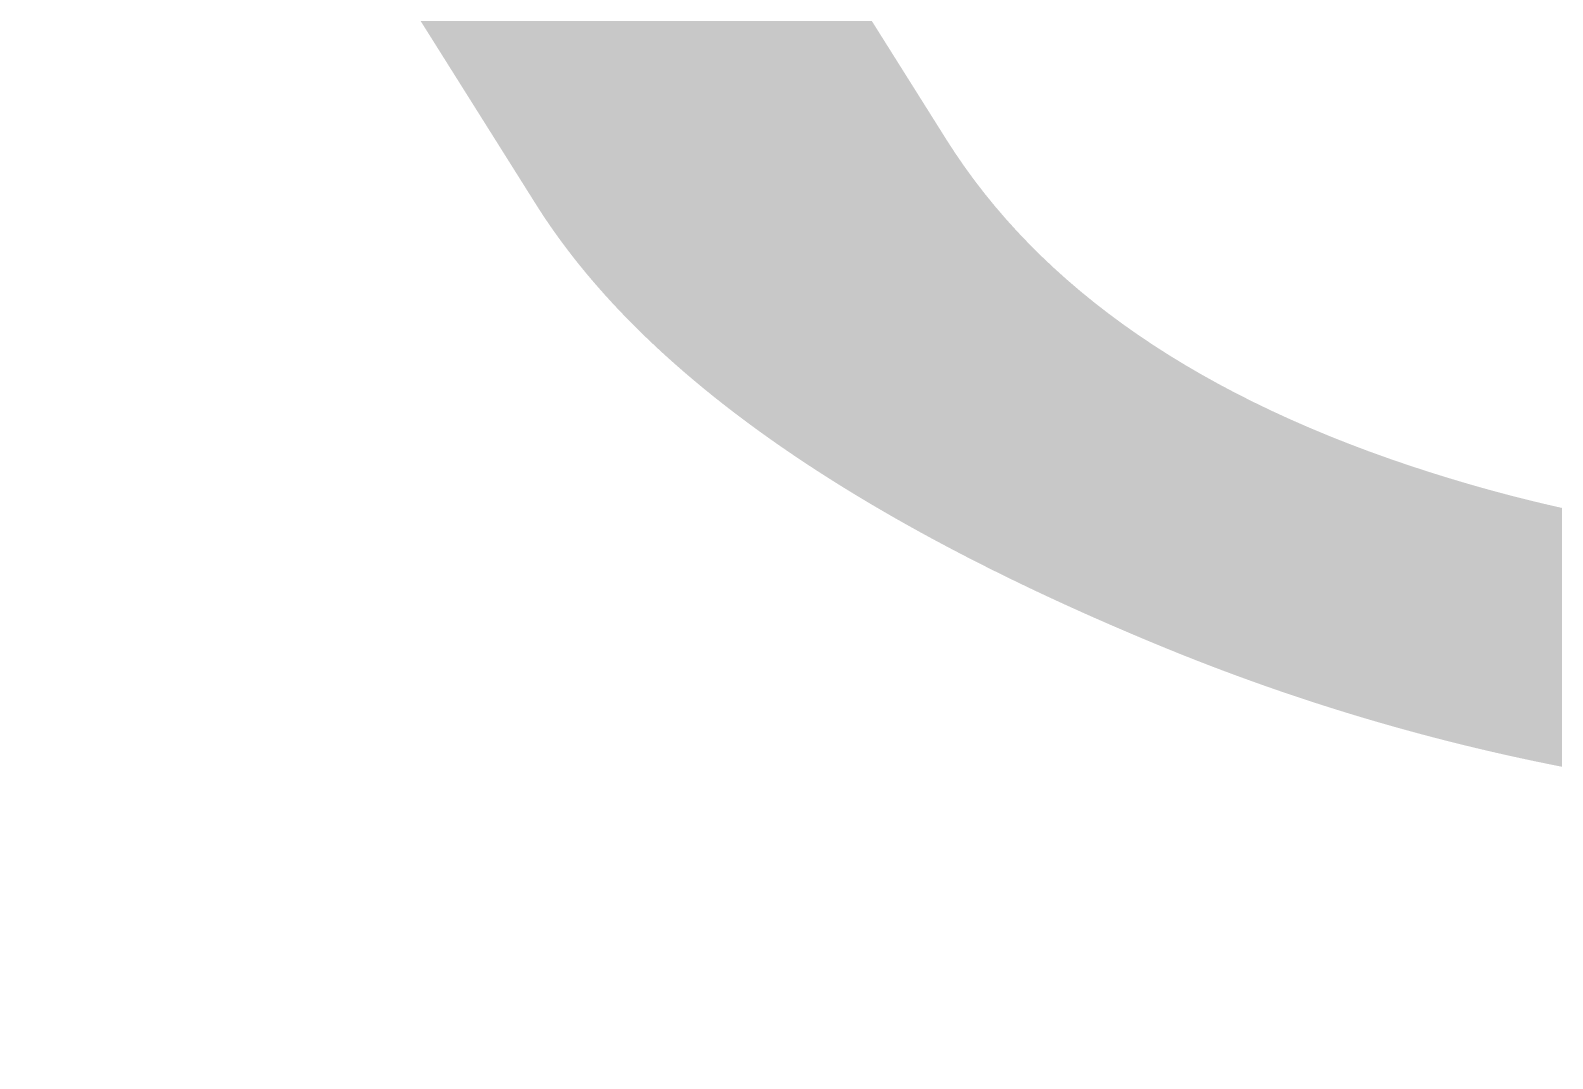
# Model space of a CAD drawing. Header units: metres. Extents: x 507606 to 508087, y 6966978 to 6967359.
# Drawn here: x 507846.439 to 507847.184, y 6967254.869 to 6967255.372 of the extents above; entities that cross this region are included whole.
import ezdxf

# ---------------------------------------------------------------- set-up
doc = ezdxf.new("R2010")
doc.units = ezdxf.units.M
for name, color, linetype in [('C_TEXT_3.5', 3, 'Continuous'), ('mga2020DR_UNLINED', 252, 'Continuous'), ('mga2020VEG_TREE', 252, 'Continuous')]:
    doc.layers.add(name, color=color, linetype=linetype)
doc.styles.add('ISOITALIC', font='ISOCP.shx', dxfattribs={"width": 0.8, "oblique": 30})

# ---------------------------------------------------------------- blocks, each defined once
blk = doc.blocks.new('BAC V TREE')
for p, q in [((-8.3111, 14.0293), (-8.2922, 14.0336)), ((-8.2922, 14.0336), (-8.2725, 14.0372)), ((-8.2725, 14.0372), (-8.2522, 14.04)), ((-8.2522, 14.04), (-8.231, 14.042)), ((-8.231, 14.042), (-8.2091, 14.0432)), ((-8.2091, 14.0432), (-8.1867, 14.0395)), ((-8.1867, 14.0395), (-8.1634, 14.0351)), ((-8.1634, 14.0351), (-8.1393, 14.0299)), ((-8.425, 13.9797), (-8.4105, 13.9888)), ((-8.4105, 13.9888), (-8.3955, 13.9972)), ((-8.3955, 13.9972), (-8.3799, 14.005)), ((-8.3799, 14.005), (-8.3637, 14.0121)), ((-8.3637, 14.0121), (-8.3468, 14.0186)), ((-8.3468, 14.0186), (-8.3293, 14.0243)), ((-8.3293, 14.0243), (-8.3111, 14.0293)), ((-8.1393, 14.0299), (-8.1144, 14.024)), ((-8.1144, 14.024), (-8.0888, 14.0174)), ((-8.0888, 14.0174), (-8.0625, 14.0103)), ((-8.0625, 14.0103), (-8.0355, 14.0026)), ((-8.0355, 14.0026), (-8.008, 13.9944)), ((-8.008, 13.9944), (-7.9798, 13.9857)), ((-7.9798, 13.9857), (-7.9511, 13.9766)), ((-8.4891, 13.9255), (-8.4773, 13.9375)), ((-8.4773, 13.9375), (-8.465, 13.9489)), ((-8.465, 13.9489), (-8.4522, 13.9598)), ((-8.4522, 13.9598), (-8.4388, 13.9701)), ((-8.4388, 13.9701), (-8.425, 13.9797)), ((-7.9511, 13.9766), (-7.922, 13.9671)), ((-7.922, 13.9671), (-7.8924, 13.9573)), ((-7.8924, 13.9573), (-7.8623, 13.9472)), ((-7.8623, 13.9472), (-7.832, 13.9369)), ((-7.832, 13.9369), (-7.8012, 13.9264)), ((-8.5219, 13.8865), (-8.5114, 13.9)), ((-8.5114, 13.9), (-8.5005, 13.913)), ((-8.5005, 13.913), (-8.4891, 13.9255)), ((-7.8012, 13.9264), (-7.7703, 13.9157)), ((-7.7703, 13.9157), (-7.739, 13.9049)), ((-7.739, 13.9049), (-7.7076, 13.8941)), ((-7.7076, 13.8941), (-7.676, 13.8832)), ((-8.5603, 13.8278), (-8.5512, 13.8431)), ((-8.5512, 13.8431), (-8.5418, 13.858)), ((-8.5418, 13.858), (-8.5321, 13.8725)), ((-8.5321, 13.8725), (-8.5219, 13.8865)), ((-7.676, 13.8832), (-7.6442, 13.8724)), ((-7.6442, 13.8724), (-7.6124, 13.8616)), ((-7.6124, 13.8616), (-7.5806, 13.851)), ((-7.5806, 13.851), (-7.5488, 13.8405)), ((-8.5857, 13.7793), (-8.5775, 13.7958)), ((-8.5775, 13.7958), (-8.5691, 13.812)), ((-8.5691, 13.812), (-8.5603, 13.8278)), ((-7.5488, 13.8405), (-7.517, 13.8303)), ((-7.517, 13.8303), (-7.4853, 13.8203)), ((-7.4853, 13.8203), (-7.4537, 13.8106)), ((-7.4537, 13.8106), (-7.4223, 13.8013)), ((-7.4223, 13.8013), (-7.391, 13.7923)), ((-8.6089, 13.7274), (-8.6014, 13.745)), ((-8.6014, 13.745), (-8.5937, 13.7623)), ((-8.5937, 13.7623), (-8.5857, 13.7793)), ((-7.391, 13.7923), (-7.3601, 13.7838)), ((-7.3601, 13.7838), (-7.3294, 13.7758)), ((-7.3294, 13.7758), (-7.2991, 13.7683)), ((-7.2991, 13.7683), (-7.2634, 13.7582)), ((-7.2634, 13.7582), (-7.2281, 13.7488)), ((-7.2281, 13.7488), (-7.1931, 13.7401)), ((-8.6225, 13.6926), (-8.6162, 13.7095)), ((-8.6162, 13.7095), (-8.6089, 13.7274)), ((-7.1931, 13.7401), (-7.1585, 13.7321)), ((-7.1585, 13.7321), (-7.1243, 13.7245)), ((-7.1243, 13.7245), (-7.0905, 13.7174)), ((-7.0905, 13.7174), (-7.057, 13.7107)), ((-7.057, 13.7107), (-7.0238, 13.7042)), ((-7.0238, 13.7042), (-6.991, 13.698)), ((-6.991, 13.698), (-6.9585, 13.6918)), ((-8.6403, 13.6402), (-8.6345, 13.658)), ((-8.6345, 13.658), (-8.6286, 13.6754)), ((-8.6286, 13.6754), (-8.6225, 13.6926)), ((-6.9585, 13.6918), (-6.9263, 13.6856)), ((-6.9263, 13.6856), (-6.8944, 13.6794)), ((-6.8944, 13.6794), (-6.8629, 13.673)), ((-6.8629, 13.673), (-6.8317, 13.6663)), ((-6.8317, 13.6663), (-6.8008, 13.6594)), ((-6.8008, 13.6594), (-6.7701, 13.652)), ((-6.7701, 13.652), (-6.7398, 13.6442)), ((-8.6566, 13.5844), (-8.6513, 13.6034)), ((-8.6513, 13.6034), (-8.6459, 13.622)), ((-8.6459, 13.622), (-8.6403, 13.6402)), ((-6.7398, 13.6442), (-6.7098, 13.6357)), ((-6.7098, 13.6357), (-6.68, 13.6266)), ((-6.68, 13.6266), (-6.6506, 13.6167)), ((-6.6506, 13.6167), (-6.6214, 13.606)), ((-6.6214, 13.606), (-6.5924, 13.5944)), ((-8.6667, 13.545), (-8.6617, 13.565)), ((-8.6617, 13.565), (-8.6566, 13.5844)), ((-6.5924, 13.5944), (-6.5638, 13.5818)), ((-6.5638, 13.5818), (-6.5354, 13.568)), ((-6.5354, 13.568), (-6.5072, 13.5531)), ((-8.6762, 13.5034), (-8.6715, 13.5245)), ((-8.6715, 13.5245), (-8.6667, 13.545)), ((-6.5072, 13.5531), (-6.4793, 13.537)), ((-6.4793, 13.537), (-6.4516, 13.5194)), ((-6.4516, 13.5194), (-6.4242, 13.5005)), ((-8.6896, 13.4365), (-8.6852, 13.4595)), ((-8.6852, 13.4595), (-8.6808, 13.4818)), ((-8.6808, 13.4818), (-8.6762, 13.5034)), ((-6.4242, 13.5005), (-6.3969, 13.48)), ((-6.3969, 13.48), (-6.3699, 13.4579)), ((-6.3699, 13.4579), (-6.3432, 13.4342)), ((-8.698, 13.3885), (-8.6939, 13.4128)), ((-8.6939, 13.4128), (-8.6896, 13.4365)), ((-6.3432, 13.4342), (-6.3112, 13.4046)), ((-8.7061, 13.3374), (-8.7021, 13.3633)), ((-8.7021, 13.3633), (-8.698, 13.3885)), ((-6.3112, 13.4046), (-6.2798, 13.3736)), ((-6.2798, 13.3736), (-6.2489, 13.3414)), ((-8.71, 13.3106), (-8.7061, 13.3374)), ((-6.2489, 13.3414), (-6.2185, 13.3081)), ((-8.7177, 13.2545), (-8.7139, 13.283)), ((-8.7139, 13.283), (-8.71, 13.3106)), ((-6.2185, 13.3081), (-6.1886, 13.2738)), ((-6.1886, 13.2738), (-6.1592, 13.2387)), ((-8.7252, 13.1947), (-8.7215, 13.2251)), ((-8.7215, 13.2251), (-8.7177, 13.2545)), ((-6.1592, 13.2387), (-6.1303, 13.2028)), ((-8.7288, 13.1633), (-8.7252, 13.1947)), ((-6.1303, 13.2028), (-6.1018, 13.1664)), ((-8.7361, 13.0974), (-8.7325, 13.1309)), ((-8.7325, 13.1309), (-8.7288, 13.1633)), ((-6.1018, 13.1664), (-6.0738, 13.1295)), ((-6.0738, 13.1295), (-6.0461, 13.0923)), ((-8.7397, 13.0629), (-8.7361, 13.0974)), ((-6.0461, 13.0923), (-6.0188, 13.0548)), ((-8.7469, 12.9904), (-8.7433, 13.0272)), ((-8.7433, 13.0272), (-8.7397, 13.0629)), ((-6.0188, 13.0548), (-5.992, 13.0174)), ((-8.7505, 12.9524), (-8.7469, 12.9904)), ((-5.992, 13.0174), (-5.9654, 12.9799)), ((-8.7541, 12.9132), (-8.7505, 12.9524)), ((-8.7575, 12.8757), (-8.7541, 12.9132)), ((-8.7647, 12.7988), (-8.761, 12.8375)), ((-8.761, 12.8375), (-8.7575, 12.8757)), ((-8.7687, 12.7596), (-8.7647, 12.7988)), ((-8.7729, 12.72), (-8.7687, 12.7596)), ((-8.7776, 12.6801), (-8.7729, 12.72)), ((-8.7827, 12.64), (-8.7776, 12.6801)), ((-8.7946, 12.5596), (-8.7884, 12.5998)), ((-8.7884, 12.5998), (-8.7827, 12.64)), ((-8.8014, 12.5194), (-8.7946, 12.5596)), ((-8.809, 12.4793), (-8.8014, 12.5194)), ((-8.8173, 12.4395), (-8.809, 12.4793)), ((-8.8265, 12.4), (-8.8173, 12.4395)), ((-8.8476, 12.3223), (-8.8366, 12.3609)), ((-8.8366, 12.3609), (-8.8265, 12.4)), ((-8.8597, 12.2843), (-8.8476, 12.3223)), ((-8.8729, 12.2469), (-8.8597, 12.2843)), ((-8.8872, 12.2104), (-8.8729, 12.2469)), ((-8.9196, 12.1398), (-8.9027, 12.1746)), ((-8.9027, 12.1746), (-8.8872, 12.2104)), ((-8.9378, 12.1061), (-8.9196, 12.1398)), ((-8.9784, 12.042), (-8.9574, 12.0734)), ((-8.9574, 12.0734), (-8.9378, 12.1061)), ((-9.0011, 12.0118), (-8.9784, 12.042)), ((-9.0512, 11.9557), (-9.0253, 11.983)), ((-9.0253, 11.983), (-9.0011, 12.0118)), ((-9.1083, 11.9058), (-9.0788, 11.9299)), ((-9.0788, 11.9299), (-9.0512, 11.9557)), ((-9.1729, 11.8628), (-9.1396, 11.8834)), ((-9.1396, 11.8834), (-9.1083, 11.9058)), ((-10.2594, 11.8268), (-10.218, 11.8291)), ((-10.218, 11.8291), (-10.1754, 11.8304)), ((-10.1754, 11.8304), (-10.1319, 11.8306)), ((-10.1319, 11.8306), (-10.0875, 11.83)), ((-10.0875, 11.83), (-10.0423, 11.8287)), ((-9.2811, 11.8254), (-9.2438, 11.8339)), ((-9.2438, 11.8339), (-9.2081, 11.8442)), ((-9.2081, 11.8442), (-9.1729, 11.8628)), ((-10.5078, 11.7683), (-10.4777, 11.7821)), ((-10.4777, 11.7821), (-10.4455, 11.7939)), ((-10.4455, 11.7939), (-10.4115, 11.8037)), ((-10.4115, 11.8037), (-10.3758, 11.8118)), ((-10.3758, 11.8118), (-10.3385, 11.8183)), ((-10.3385, 11.8183), (-10.2996, 11.8232)), ((-10.2996, 11.8232), (-10.2594, 11.8268)), ((-10.0423, 11.8287), (-9.9966, 11.8268)), ((-9.9966, 11.8268), (-9.9503, 11.8244)), ((-9.9503, 11.8244), (-9.9037, 11.8218)), ((-9.9037, 11.8218), (-9.8568, 11.8189)), ((-9.8568, 11.8189), (-9.8098, 11.816)), ((-9.8098, 11.816), (-9.7627, 11.8132)), ((-9.7627, 11.8132), (-9.7159, 11.8106)), ((-9.7159, 11.8106), (-9.6692, 11.8083)), ((-9.6692, 11.8083), (-9.623, 11.8066)), ((-9.623, 11.8066), (-9.5772, 11.8054)), ((-9.5772, 11.8054), (-9.532, 11.805)), ((-9.532, 11.805), (-9.4876, 11.8054)), ((-9.4876, 11.8054), (-9.4441, 11.8069)), ((-9.4441, 11.8069), (-9.4016, 11.8095)), ((-9.4016, 11.8095), (-9.3601, 11.8133)), ((-9.3601, 11.8133), (-9.32, 11.8186)), ((-9.32, 11.8186), (-9.2811, 11.8254)), ((-10.5571, 11.7273), (-10.5337, 11.7487)), ((-10.5337, 11.7487), (-10.5078, 11.7683)), ((-10.5969, 11.6789), (-10.5781, 11.704)), ((-10.5781, 11.704), (-10.5571, 11.7273)), ((-10.6282, 11.6238), (-10.6135, 11.6522)), ((-10.6135, 11.6522), (-10.5969, 11.6789)), ((-10.6517, 11.5626), (-10.6409, 11.594)), ((-10.6409, 11.594), (-10.6282, 11.6238)), ((-10.6609, 11.5299), (-10.6517, 11.5626)), ((-10.6746, 11.4607), (-10.6685, 11.4959)), ((-10.6685, 11.4959), (-10.6609, 11.5299)), ((-10.6793, 11.4243), (-10.6746, 11.4607)), ((-10.6827, 11.3869), (-10.6793, 11.4243)), ((-0.2258, 0.7783), (-0.2662, 0.7659)), ((-0.1844, 0.7889), (-0.2258, 0.7783)), ((-0.1419, 0.7977), (-0.1844, 0.7889)), ((-0.0984, 0.8046), (-0.1419, 0.7977)), ((-0.054, 0.8095), (-0.0984, 0.8046)), ((-0.0086, 0.8125), (-0.054, 0.8095)), ((0.0377, 0.8134), (-0.0086, 0.8125)), ((0.077, 0.8104), (0.0377, 0.8134)), ((0.116, 0.8054), (0.077, 0.8104)), ((0.1545, 0.7984), (0.116, 0.8054)), ((0.1926, 0.7896), (0.1545, 0.7984)), ((0.2302, 0.7789), (0.1926, 0.7896)), ((0.2672, 0.7664), (0.2302, 0.7789)), ((0.3035, 0.7522), (0.2672, 0.7664)), ((-0.3435, 0.7359), (-0.3804, 0.7183)), ((-0.3055, 0.7517), (-0.3435, 0.7359)), ((-0.2662, 0.7659), (-0.3055, 0.7517)), ((0.3391, 0.7362), (0.3035, 0.7522)), ((0.3739, 0.7186), (0.3391, 0.7362)), ((0.4078, 0.6994), (0.3739, 0.7186)), ((-0.4505, 0.6784), (-0.4836, 0.6561)), ((-0.4161, 0.6991), (-0.4505, 0.6784)), ((-0.3804, 0.7183), (-0.4161, 0.6991)), ((0.4409, 0.6786), (0.4078, 0.6994)), ((0.4729, 0.6563), (0.4409, 0.6786)), ((-0.5153, 0.6324), (-0.5457, 0.6072)), ((-0.4836, 0.6561), (-0.5153, 0.6324)), ((0.5039, 0.6326), (0.4729, 0.6563)), ((0.5338, 0.6073), (0.5039, 0.6326)), ((-0.5746, 0.5806), (-0.6021, 0.5527)), ((-0.5457, 0.6072), (-0.5746, 0.5806)), ((0.5626, 0.5807), (0.5338, 0.6073)), ((0.59, 0.5528), (0.5626, 0.5807)), ((-0.6021, 0.5527), (-0.6281, 0.5235)), ((0.6162, 0.5235), (0.59, 0.5528)), ((-0.6525, 0.493), (-0.6754, 0.4613)), ((-0.6281, 0.5235), (-0.6525, 0.493)), ((0.641, 0.493), (0.6162, 0.5235)), ((0.6644, 0.4613), (0.641, 0.493)), ((-0.6754, 0.4613), (-0.6966, 0.4284)), ((0.6863, 0.4285), (0.6644, 0.4613)), ((-0.7163, 0.3944), (-0.7342, 0.3594)), ((-0.6966, 0.4284), (-0.7163, 0.3944)), ((0.7066, 0.3945), (0.6863, 0.4285)), ((0.7253, 0.3594), (0.7066, 0.3945)), ((-0.7342, 0.3594), (-0.7504, 0.3233)), ((0.7423, 0.3233), (0.7253, 0.3594)), ((-0.7504, 0.3233), (-0.7648, 0.2862)), ((0.7575, 0.2863), (0.7423, 0.3233)), ((-0.7774, 0.2482), (-0.7882, 0.2093)), ((-0.7648, 0.2862), (-0.7774, 0.2482)), ((0.7709, 0.2482), (0.7575, 0.2863)), ((0.7824, 0.2093), (0.7709, 0.2482)), ((-0.7882, 0.2093), (-0.7971, 0.1696)), ((0.792, 0.1696), (0.7824, 0.2093)), ((-0.7971, 0.1696), (-0.8041, 0.1291)), ((0.7996, 0.1291), (0.792, 0.1696)), ((-0.8041, 0.1291), (-0.8092, 0.0878)), ((0.805, 0.0878), (0.7996, 0.1291)), ((-0.8092, 0.0878), (-0.8123, 0.0457)), ((0.8084, 0.0457), (0.805, 0.0878)), ((-0.8123, 0.0457), (-0.8113, -0.0008)), ((0.8095, 0.0031), (0.8084, 0.0457)), ((-0.8113, -0.0008), (-0.8084, -0.0465)), ((-0.8084, -0.0465), (-0.8034, -0.0912)), ((0.805, -0.0816), (0.8084, -0.0396)), ((-0.8034, -0.0912), (-0.7965, -0.1349)), ((0.7995, -0.1229), (0.805, -0.0816)), ((-0.7965, -0.1349), (-0.7878, -0.1776)), ((0.7919, -0.1635), (0.7995, -0.1229)), ((-0.7878, -0.1776), (-0.7771, -0.2192)), ((0.7823, -0.2032), (0.7919, -0.1635)), ((-0.7771, -0.2192), (-0.7647, -0.2598)), ((0.7706, -0.2421), (0.7823, -0.2032)), ((-0.7647, -0.2598), (-0.7506, -0.2992)), ((0.7416, -0.3172), (0.757, -0.2801)), ((0.757, -0.2801), (0.7706, -0.2421)), ((-0.7506, -0.2992), (-0.7347, -0.3374)), ((0.7243, -0.3533), (0.7416, -0.3172)), ((-0.7347, -0.3374), (-0.7171, -0.3745)), ((-0.7171, -0.3745), (-0.698, -0.4103)), ((0.7053, -0.3883), (0.7243, -0.3533)), ((-0.698, -0.4103), (-0.6772, -0.4448)), ((0.6621, -0.4551), (0.6845, -0.4223)), ((0.6845, -0.4223), (0.7053, -0.3883)), ((-0.6772, -0.4448), (-0.655, -0.478)), ((-0.655, -0.478), (-0.6312, -0.5098)), ((0.6382, -0.4868), (0.6621, -0.4551)), ((-0.6312, -0.5098), (-0.606, -0.5403)), ((0.5856, -0.5466), (0.6126, -0.5173)), ((0.6126, -0.5173), (0.6382, -0.4868)), ((-0.606, -0.5403), (-0.5794, -0.5693)), ((-0.5794, -0.5693), (-0.5515, -0.5968)), ((0.5274, -0.6011), (0.5572, -0.5745)), ((0.5572, -0.5745), (0.5856, -0.5466)), ((-0.5515, -0.5968), (-0.5223, -0.6229)), ((0.4963, -0.6262), (0.5274, -0.6011)), ((-0.5223, -0.6229), (-0.4918, -0.6474)), ((-0.4918, -0.6474), (-0.4601, -0.6703)), ((-0.4601, -0.6703), (-0.4272, -0.6916)), ((0.4305, -0.6723), (0.464, -0.65)), ((0.464, -0.65), (0.4963, -0.6262)), ((-0.4272, -0.6916), (-0.3933, -0.7112)), ((-0.3933, -0.7112), (-0.3582, -0.7292)), ((0.3232, -0.7297), (0.36, -0.7122)), ((0.36, -0.7122), (0.3958, -0.693)), ((0.3958, -0.693), (0.4305, -0.6723)), ((-0.3582, -0.7292), (-0.3221, -0.7454)), ((-0.3221, -0.7454), (-0.2851, -0.7598)), ((-0.2851, -0.7598), (-0.2471, -0.7725)), ((0.2073, -0.7722), (0.2468, -0.7598)), ((0.2468, -0.7598), (0.2855, -0.7456)), ((0.2855, -0.7456), (0.3232, -0.7297)), ((-0.2471, -0.7725), (-0.2082, -0.7833)), ((-0.2082, -0.7833), (-0.1684, -0.7922)), ((-0.1684, -0.7922), (-0.1279, -0.7992)), ((-0.1279, -0.7992), (-0.0866, -0.8042)), ((-0.0866, -0.8042), (-0.0446, -0.8073)), ((-0.0446, -0.8073), (-0.0011, -0.8064)), ((-0.0011, -0.8064), (0.0418, -0.8034)), ((0.0418, -0.8034), (0.0842, -0.7985)), ((0.0842, -0.7985), (0.1259, -0.7916)), ((0.1259, -0.7916), (0.167, -0.7828)), ((0.167, -0.7828), (0.2073, -0.7722)), ((7.3129, -11.8477), (7.3135, -11.8729)), ((7.3135, -11.8729), (7.3145, -11.897)), ((9.062, -11.8787), (9.0442, -11.8481)), ((10.1902, -11.8598), (10.1772, -11.8892)), ((7.3145, -11.897), (7.3161, -11.9201)), ((7.3161, -11.9201), (7.3182, -11.9421)), ((9.0798, -11.9096), (9.062, -11.8787)), ((9.0975, -11.9406), (9.0798, -11.9096)), ((10.1639, -11.9179), (10.1505, -11.9461)), ((10.1772, -11.8892), (10.1639, -11.9179)), ((7.3182, -11.9421), (7.321, -11.9631)), ((7.321, -11.9631), (7.3244, -11.9832)), ((9.1152, -11.9717), (9.0975, -11.9406)), ((9.1328, -12.0028), (9.1152, -11.9717)), ((10.1505, -11.9461), (10.1369, -11.9737)), ((7.3244, -11.9832), (7.3286, -12.0022)), ((7.3286, -12.0022), (7.3335, -12.0203)), ((7.3335, -12.0203), (7.3393, -12.0375)), ((9.1505, -12.0337), (9.1328, -12.0028)), ((10.1231, -12.0006), (10.1092, -12.0269)), ((10.1369, -11.9737), (10.1231, -12.0006)), ((7.3393, -12.0375), (7.3458, -12.0537)), ((7.3458, -12.0537), (7.3533, -12.0691)), ((9.1681, -12.0644), (9.1505, -12.0337)), ((9.1857, -12.0947), (9.1681, -12.0644)), ((10.0952, -12.0526), (10.081, -12.0776)), ((10.1092, -12.0269), (10.0952, -12.0526)), ((7.3533, -12.0691), (7.3618, -12.0836)), ((7.3618, -12.0836), (7.3731, -12.1009)), ((7.3731, -12.1009), (7.3856, -12.1174)), ((9.2032, -12.1247), (9.1857, -12.0947)), ((10.0667, -12.1019), (10.0524, -12.1254)), ((10.081, -12.0776), (10.0667, -12.1019)), ((7.3856, -12.1174), (7.3992, -12.1331)), ((7.3992, -12.1331), (7.4138, -12.1481)), ((7.4138, -12.1481), (7.4293, -12.1623)), ((7.4293, -12.1623), (7.4456, -12.1759)), ((9.2209, -12.1541), (9.2032, -12.1247)), ((9.2385, -12.183), (9.2209, -12.1541)), ((10.038, -12.1483), (10.0236, -12.1703)), ((10.0524, -12.1254), (10.038, -12.1483)), ((7.4456, -12.1759), (7.4628, -12.1888)), ((7.4628, -12.1888), (7.4807, -12.2011)), ((7.4807, -12.2011), (7.4993, -12.213)), ((9.2561, -12.2111), (9.2385, -12.183)), ((9.2738, -12.2385), (9.2561, -12.2111)), ((9.9947, -12.2121), (9.9803, -12.2318)), ((10.0092, -12.1916), (9.9947, -12.2121)), ((10.0236, -12.1703), (10.0092, -12.1916)), ((7.4993, -12.213), (7.5186, -12.2243)), ((7.5186, -12.2243), (7.5384, -12.2353)), ((7.5384, -12.2353), (7.5586, -12.2458)), ((7.5586, -12.2458), (7.5793, -12.256)), ((7.5793, -12.256), (7.6004, -12.2659)), ((9.2916, -12.265), (9.2738, -12.2385)), ((9.9659, -12.2507), (9.9516, -12.2687)), ((9.9803, -12.2318), (9.9659, -12.2507)), ((7.6004, -12.2659), (7.6218, -12.2756)), ((7.6218, -12.2756), (7.6434, -12.2851)), ((7.6434, -12.2851), (7.6652, -12.2945)), ((7.6652, -12.2945), (7.6871, -12.3037)), ((7.6871, -12.3037), (7.7091, -12.3129)), ((9.3094, -12.2905), (9.2916, -12.265)), ((9.3273, -12.3149), (9.3094, -12.2905)), ((9.9231, -12.302), (9.909, -12.3173)), ((9.9373, -12.2858), (9.9231, -12.302)), ((9.9516, -12.2687), (9.9373, -12.2858)), ((5.954, -12.3522), (5.9198, -12.335)), ((5.9883, -12.3677), (5.954, -12.3522)), ((7.7091, -12.3129), (7.731, -12.3221)), ((7.731, -12.3221), (7.7529, -12.3314)), ((7.7529, -12.3314), (7.7747, -12.3408)), ((7.7747, -12.3408), (7.7962, -12.3502)), ((7.7962, -12.3502), (7.8175, -12.3599)), ((9.3452, -12.3382), (9.3273, -12.3149)), ((9.3633, -12.3602), (9.3452, -12.3382)), ((9.8811, -12.3451), (9.8675, -12.3576)), ((9.895, -12.3317), (9.8811, -12.3451)), ((9.909, -12.3173), (9.895, -12.3317)), ((6.0229, -12.3818), (5.9883, -12.3677)), ((6.0575, -12.3946), (6.0229, -12.3818)), ((6.0921, -12.406), (6.0575, -12.3946)), ((7.8175, -12.3599), (7.8385, -12.3699)), ((7.8385, -12.3699), (7.8591, -12.3801)), ((7.8591, -12.3801), (7.8792, -12.3906)), ((7.8792, -12.3906), (7.8988, -12.4015)), ((7.8988, -12.4015), (7.9178, -12.4129)), ((9.3798, -12.3752), (9.3633, -12.3602)), ((9.3963, -12.3891), (9.3798, -12.3752)), ((9.4128, -12.4021), (9.3963, -12.3891)), ((9.4293, -12.414), (9.4128, -12.4021)), ((9.8247, -12.3956), (9.8099, -12.4076)), ((9.8394, -12.3828), (9.8247, -12.3956)), ((9.8539, -12.369), (9.8394, -12.3828)), ((9.8675, -12.3576), (9.8539, -12.369)), ((6.1267, -12.4161), (6.0921, -12.406)), ((6.1612, -12.4251), (6.1267, -12.4161)), ((6.1956, -12.4331), (6.1612, -12.4251)), ((6.2298, -12.44), (6.1956, -12.4331)), ((6.2638, -12.446), (6.2298, -12.44)), ((6.2975, -12.4512), (6.2638, -12.446)), ((6.3308, -12.4556), (6.2975, -12.4512)), ((7.9178, -12.4129), (7.9362, -12.4247)), ((7.9362, -12.4247), (7.9539, -12.4371)), ((7.9539, -12.4371), (7.9751, -12.4551)), ((9.4458, -12.4249), (9.4293, -12.414)), ((9.4622, -12.4349), (9.4458, -12.4249)), ((9.4787, -12.4438), (9.4622, -12.4349)), ((9.4951, -12.4517), (9.4787, -12.4438)), ((9.7497, -12.4464), (9.7343, -12.4539)), ((9.7649, -12.4381), (9.7497, -12.4464)), ((9.78, -12.4288), (9.7649, -12.4381)), ((9.795, -12.4187), (9.78, -12.4288)), ((9.8099, -12.4076), (9.795, -12.4187)), ((6.3637, -12.4593), (6.3308, -12.4556)), ((6.3962, -12.4624), (6.3637, -12.4593)), ((6.4281, -12.4649), (6.3962, -12.4624)), ((6.4595, -12.4671), (6.4281, -12.4649)), ((6.4902, -12.4688), (6.4595, -12.4671)), ((6.5203, -12.4703), (6.4902, -12.4688)), ((6.5496, -12.4715), (6.5203, -12.4703)), ((6.5782, -12.4726), (6.5496, -12.4715)), ((6.6059, -12.4736), (6.5782, -12.4726)), ((6.6327, -12.4746), (6.6059, -12.4736)), ((6.6585, -12.4758), (6.6327, -12.4746)), ((6.6834, -12.4771), (6.6585, -12.4758)), ((6.7072, -12.4787), (6.6834, -12.4771)), ((6.7298, -12.4806), (6.7072, -12.4787)), ((6.7513, -12.4829), (6.7298, -12.4806)), ((6.7716, -12.4856), (6.7513, -12.4829)), ((6.7906, -12.489), (6.7716, -12.4856)), ((6.8082, -12.4935), (6.7906, -12.489)), ((6.8245, -12.4987), (6.8082, -12.4935)), ((6.8393, -12.5047), (6.8245, -12.4987)), ((7.9751, -12.4551), (7.9957, -12.4736)), ((7.9957, -12.4736), (8.0158, -12.4926)), ((8.0158, -12.4926), (8.0353, -12.512)), ((9.5114, -12.4586), (9.4951, -12.4517)), ((9.5277, -12.4645), (9.5114, -12.4586)), ((9.544, -12.4695), (9.5277, -12.4645)), ((9.5602, -12.4735), (9.544, -12.4695)), ((9.5764, -12.4765), (9.5602, -12.4735)), ((9.5925, -12.4785), (9.5764, -12.4765)), ((9.6086, -12.4796), (9.5925, -12.4785)), ((9.6246, -12.4797), (9.6086, -12.4796)), ((9.6405, -12.4788), (9.6246, -12.4797)), ((9.6563, -12.477), (9.6405, -12.4788)), ((9.6721, -12.4742), (9.6563, -12.477)), ((9.6878, -12.4706), (9.6721, -12.4742)), ((9.7034, -12.4659), (9.6878, -12.4706)), ((9.7189, -12.4604), (9.7034, -12.4659)), ((9.7343, -12.4539), (9.7189, -12.4604)), ((6.8528, -12.5114), (6.8393, -12.5047)), ((6.8648, -12.5187), (6.8528, -12.5114)), ((6.8754, -12.5266), (6.8648, -12.5187)), ((6.8847, -12.535), (6.8754, -12.5266)), ((6.8926, -12.544), (6.8847, -12.535)), ((6.8991, -12.5535), (6.8926, -12.544)), ((8.0353, -12.512), (8.0541, -12.5319)), ((8.0541, -12.5319), (8.0723, -12.552)), ((6.9042, -12.5635), (6.8991, -12.5535)), ((6.908, -12.5738), (6.9042, -12.5635)), ((6.9105, -12.5846), (6.908, -12.5738)), ((6.9117, -12.5957), (6.9105, -12.5846)), ((8.0723, -12.552), (8.0897, -12.5726)), ((8.0897, -12.5726), (8.1065, -12.5934)), ((8.1065, -12.5934), (8.1225, -12.6144)), ((6.8978, -12.6551), (6.9032, -12.6428)), ((6.9032, -12.6428), (6.9072, -12.6307)), ((6.9072, -12.6307), (6.91, -12.6188)), ((6.91, -12.6188), (6.9115, -12.6071)), ((6.9115, -12.6071), (6.9117, -12.5957)), ((8.1225, -12.6144), (8.1378, -12.6357)), ((8.1378, -12.6357), (8.1522, -12.6572)), ((6.8742, -12.6925), (6.8833, -12.68)), ((6.8833, -12.68), (6.8912, -12.6675)), ((6.8912, -12.6675), (6.8978, -12.6551)), ((8.1522, -12.6572), (8.1658, -12.6788)), ((8.1658, -12.6788), (8.1786, -12.7005)), ((6.8252, -12.7424), (6.8393, -12.73)), ((6.8393, -12.73), (6.8522, -12.7176)), ((6.8522, -12.7176), (6.8638, -12.705)), ((6.8638, -12.705), (6.8742, -12.6925)), ((8.1786, -12.7005), (8.1904, -12.7222)), ((8.1904, -12.7222), (8.2013, -12.7441)), ((6.757, -12.7902), (6.7758, -12.7786)), ((6.7758, -12.7786), (6.7935, -12.7667)), ((6.7935, -12.7667), (6.81, -12.7546)), ((6.81, -12.7546), (6.8252, -12.7424)), ((8.2013, -12.7441), (8.2113, -12.7659)), ((8.2113, -12.7659), (8.2203, -12.7876)), ((6.6493, -12.8398), (6.6723, -12.831)), ((6.6723, -12.831), (6.6945, -12.8219)), ((6.6945, -12.8219), (6.7158, -12.8125)), ((6.7158, -12.8125), (6.737, -12.8015)), ((6.737, -12.8015), (6.757, -12.7902)), ((8.2203, -12.7876), (8.2283, -12.8094)), ((8.2283, -12.8094), (8.2352, -12.8309)), ((8.2352, -12.8309), (8.2411, -12.8524)), ((6.5249, -12.883), (6.5508, -12.8743)), ((6.5508, -12.8743), (6.5762, -12.8657)), ((6.5762, -12.8657), (6.6012, -12.8571)), ((6.6012, -12.8571), (6.6256, -12.8485)), ((6.6256, -12.8485), (6.6493, -12.8398)), ((8.2411, -12.8524), (8.2459, -12.8736)), ((8.2459, -12.8736), (8.2496, -12.8947)), ((6.3646, -12.9406), (6.3915, -12.93)), ((6.3915, -12.93), (6.4184, -12.9199)), ((6.4184, -12.9199), (6.4453, -12.9102)), ((6.4453, -12.9102), (6.472, -12.9009)), ((6.472, -12.9009), (6.4986, -12.8918)), ((6.4986, -12.8918), (6.5249, -12.883)), ((8.2496, -12.8947), (8.2521, -12.9155)), ((8.2521, -12.9155), (8.2534, -12.936)), ((6.2586, -12.9888), (6.2847, -12.9757)), ((6.2847, -12.9757), (6.3111, -12.9634)), ((6.3111, -12.9634), (6.3377, -12.9517)), ((6.3377, -12.9517), (6.3646, -12.9406)), ((8.2524, -12.9759), (8.25, -12.9953)), ((8.2535, -12.9561), (8.2524, -12.9759)), ((8.2534, -12.936), (8.2535, -12.9561)), ((6.183, -13.033), (6.2077, -13.0174)), ((6.2077, -13.0174), (6.2329, -13.0026)), ((6.2329, -13.0026), (6.2586, -12.9888)), ((8.2463, -13.0143), (8.2412, -13.0328)), ((8.25, -12.9953), (8.2463, -13.0143)), ((6.113, -13.0859), (6.1356, -13.0672)), ((6.1356, -13.0672), (6.1589, -13.0496)), ((6.1589, -13.0496), (6.183, -13.033)), ((8.227, -13.0682), (8.2191, -13.0859)), ((8.2348, -13.0507), (8.227, -13.0682)), ((8.2412, -13.0328), (8.2348, -13.0507)), ((6.0704, -13.1269), (6.0913, -13.1058)), ((6.0913, -13.1058), (6.113, -13.0859)), ((8.2004, -13.1195), (8.1898, -13.1354)), ((8.2102, -13.103), (8.2004, -13.1195)), ((8.2191, -13.0859), (8.2102, -13.103)), ((6.0319, -13.1731), (6.0506, -13.1494)), ((6.0506, -13.1494), (6.0704, -13.1269)), ((8.1663, -13.1659), (8.1536, -13.1805)), ((8.1784, -13.1509), (8.1663, -13.1659)), ((8.1898, -13.1354), (8.1784, -13.1509)), ((5.9979, -13.225), (6.0143, -13.1983)), ((6.0143, -13.1983), (6.0319, -13.1731)), ((8.1261, -13.2087), (8.1116, -13.2225)), ((8.1401, -13.1947), (8.1261, -13.2087)), ((8.1536, -13.1805), (8.1401, -13.1947)), ((5.9717, -13.2814), (5.9828, -13.2532)), ((5.9828, -13.2532), (5.9979, -13.225)), ((8.0654, -13.263), (8.0492, -13.2764)), ((8.0812, -13.2496), (8.0654, -13.263)), ((8.0966, -13.2361), (8.0812, -13.2496)), ((8.1116, -13.2225), (8.0966, -13.2361)), ((5.9536, -13.3407), (5.962, -13.3106)), ((5.962, -13.3106), (5.9717, -13.2814)), ((8.0161, -13.3034), (7.9993, -13.3171)), ((8.0328, -13.2898), (8.0161, -13.3034)), ((8.0492, -13.2764), (8.0328, -13.2898)), ((5.9465, -13.3716), (5.9536, -13.3407)), ((7.9482, -13.3597), (7.9312, -13.3746)), ((7.9653, -13.3452), (7.9482, -13.3597)), ((7.9823, -13.331), (7.9653, -13.3452)), ((7.9993, -13.3171), (7.9823, -13.331)), ((5.9361, -13.4355), (5.9407, -13.4033)), ((5.9407, -13.4033), (5.9465, -13.3716)), ((7.8973, -13.4057), (7.8806, -13.4221)), ((7.9142, -13.3899), (7.8973, -13.4057)), ((7.9312, -13.3746), (7.9142, -13.3899)), ((5.9328, -13.4682), (5.9361, -13.4355)), ((7.848, -13.4566), (7.8321, -13.4749)), ((7.8642, -13.439), (7.848, -13.4566)), ((7.8806, -13.4221), (7.8642, -13.439)), ((5.9294, -13.5346), (5.9305, -13.5012)), ((5.9305, -13.5012), (5.9328, -13.4682)), ((7.8166, -13.494), (7.8015, -13.5138)), ((7.8321, -13.4749), (7.8166, -13.494)), ((5.9294, -13.568), (5.9294, -13.5346)), ((7.7869, -13.5346), (7.7728, -13.5562)), ((7.8015, -13.5138), (7.7869, -13.5346)), ((5.9305, -13.6016), (5.9294, -13.568)), ((7.762, -13.5819), (7.7521, -13.6085)), ((7.7728, -13.5562), (7.762, -13.5819)), ((5.9326, -13.635), (5.9305, -13.6016)), ((5.9356, -13.6683), (5.9326, -13.635)), ((7.743, -13.6357), (7.7346, -13.6635)), ((7.7521, -13.6085), (7.743, -13.6357)), ((5.9396, -13.7013), (5.9356, -13.6683)), ((7.7269, -13.6918), (7.7197, -13.7205)), ((7.7346, -13.6635), (7.7269, -13.6918)), ((5.9445, -13.7339), (5.9396, -13.7013)), ((5.9503, -13.766), (5.9445, -13.7339)), ((7.7197, -13.7205), (7.7132, -13.7496)), ((5.9569, -13.7975), (5.9503, -13.766)), ((7.7071, -13.7788), (7.7014, -13.8081)), ((7.7132, -13.7496), (7.7071, -13.7788)), ((5.9643, -13.8283), (5.9569, -13.7975)), ((5.9725, -13.8583), (5.9643, -13.8283)), ((7.6961, -13.8375), (7.691, -13.8667)), ((7.7014, -13.8081), (7.6961, -13.8375)), ((5.9815, -13.8873), (5.9725, -13.8583)), ((5.9911, -13.9153), (5.9815, -13.8873)), ((7.691, -13.8667), (7.6863, -13.8958)), ((6.0014, -13.9421), (5.9911, -13.9153)), ((6.7204, -13.9348), (6.6931, -13.9383)), ((6.7481, -13.9326), (6.7204, -13.9348)), ((6.7761, -13.932), (6.7481, -13.9326)), ((6.8045, -13.933), (6.7761, -13.932)), ((6.8333, -13.9358), (6.8045, -13.933)), ((6.86, -13.9414), (6.8333, -13.9358)), ((7.6816, -13.9246), (7.6772, -13.953)), ((7.6863, -13.8958), (7.6816, -13.9246)), ((6.0123, -13.9676), (6.0014, -13.9421)), ((6.0238, -13.9918), (6.0123, -13.9676)), ((6.5371, -13.9818), (6.5124, -13.9916)), ((6.5622, -13.9725), (6.5371, -13.9818)), ((6.5876, -13.9639), (6.5622, -13.9725)), ((6.6134, -13.956), (6.5876, -13.9639)), ((6.6396, -13.949), (6.6134, -13.956)), ((6.6662, -13.9431), (6.6396, -13.949)), ((6.6931, -13.9383), (6.6662, -13.9431)), ((6.8869, -13.9485), (6.86, -13.9414)), ((6.9138, -13.9569), (6.8869, -13.9485)), ((6.9408, -13.9666), (6.9138, -13.9569)), ((6.9679, -13.9773), (6.9408, -13.9666)), ((6.9949, -13.989), (6.9679, -13.9773)), ((7.6727, -13.9809), (7.6683, -14.0082)), ((7.6772, -13.953), (7.6727, -13.9809)), ((6.0359, -14.0145), (6.0238, -13.9918)), ((6.0485, -14.0357), (6.0359, -14.0145)), ((6.4407, -14.0229), (6.4176, -14.0336)), ((6.4642, -14.0123), (6.4407, -14.0229)), ((6.4882, -14.0018), (6.4642, -14.0123)), ((6.5124, -13.9916), (6.4882, -14.0018)), ((7.0219, -14.0016), (6.9949, -13.989)), ((7.0488, -14.015), (7.0219, -14.0016)), ((7.0756, -14.029), (7.0488, -14.015)), ((7.1022, -14.0435), (7.0756, -14.029)), ((7.6683, -14.0082), (7.6638, -14.0348)), ((6.0615, -14.0551), (6.0485, -14.0357)), ((6.075, -14.0727), (6.0615, -14.0551)), ((6.089, -14.0884), (6.075, -14.0727)), ((6.3289, -14.0742), (6.3077, -14.0831)), ((6.3505, -14.0646), (6.3289, -14.0742)), ((6.3725, -14.0546), (6.3505, -14.0646)), ((6.3948, -14.0442), (6.3725, -14.0546)), ((6.4176, -14.0336), (6.3948, -14.0442)), ((7.1286, -14.0585), (7.1022, -14.0435)), ((7.1548, -14.0739), (7.1286, -14.0585)), ((7.1807, -14.0894), (7.1548, -14.0739)), ((7.6592, -14.0607), (7.6544, -14.0856)), ((7.6638, -14.0348), (7.6592, -14.0607)), ((6.1033, -14.1021), (6.089, -14.0884)), ((6.1179, -14.1136), (6.1033, -14.1021)), ((6.1351, -14.1173), (6.1179, -14.1136)), ((6.1526, -14.1191), (6.1351, -14.1173)), ((6.1706, -14.1193), (6.1526, -14.1191)), ((6.189, -14.1179), (6.1706, -14.1193)), ((6.2078, -14.115), (6.189, -14.1179)), ((6.227, -14.1108), (6.2078, -14.115)), ((6.2466, -14.1054), (6.227, -14.1108)), ((6.2665, -14.0989), (6.2466, -14.1054)), ((6.2869, -14.0914), (6.2665, -14.0989)), ((6.3077, -14.0831), (6.2869, -14.0914)), ((7.2064, -14.1051), (7.1807, -14.0894)), ((7.2316, -14.1207), (7.2064, -14.1051)), ((7.2566, -14.1363), (7.2316, -14.1207)), ((7.6493, -14.1096), (7.644, -14.1325)), ((7.6544, -14.0856), (7.6493, -14.1096)), ((7.2811, -14.1516), (7.2566, -14.1363)), ((7.3051, -14.1665), (7.2811, -14.1516)), ((7.3287, -14.181), (7.3051, -14.1665)), ((7.6321, -14.1746), (7.6255, -14.1937)), ((7.6383, -14.1542), (7.6321, -14.1746)), ((7.644, -14.1325), (7.6383, -14.1542)), ((7.3517, -14.195), (7.3287, -14.181)), ((7.3742, -14.2083), (7.3517, -14.195)), ((7.3961, -14.2208), (7.3742, -14.2083)), ((7.4173, -14.2324), (7.3961, -14.2208)), ((7.6183, -14.2112), (7.6105, -14.2272)), ((7.6255, -14.1937), (7.6183, -14.2112)), ((7.4379, -14.243), (7.4173, -14.2324)), ((7.4578, -14.2525), (7.4379, -14.243)), ((7.4769, -14.2608), (7.4578, -14.2525)), ((7.4953, -14.2678), (7.4769, -14.2608)), ((7.5129, -14.2733), (7.4953, -14.2678)), ((7.5829, -14.2647), (7.572, -14.2734)), ((7.5929, -14.2541), (7.5829, -14.2647)), ((7.602, -14.2415), (7.5929, -14.2541)), ((7.6105, -14.2272), (7.602, -14.2415)), ((7.5296, -14.2772), (7.5129, -14.2733)), ((7.5454, -14.2795), (7.5296, -14.2772)), ((7.5603, -14.28), (7.5454, -14.2795)), ((7.572, -14.2734), (7.5603, -14.28))]:
    blk.add_line(p, q)
blk = doc.blocks.new('BAC TRUNK FILLED')
for radius in [0.5, 0.49, 0.48, 0.47, 0.46, 0.45, 0.44, 0.43, 0.42, 0.41, 0.4, 0.39, 0.38, 0.37, 0.36, 0.35, 0.34, 0.33, 0.32, 0.31, 0.3, 0.29, 0.28, 0.27, 0.26, 0.25, 0.24, 0.23, 0.22, 0.21, 0.2, 0.19, 0.18, 0.17, 0.16, 0.15, 0.14, 0.13, 0.12, 0.11, 0.1, 0.09, 0.08, 0.07, 0.06, 0.05, 0.04, 0.03, 0.02, 0.01]:
    blk.add_circle((0, 0), radius)
blk = doc.blocks.new('XE_SURVEY')
at = {"layer": 'mga2020DR_UNLINED'}
blk.add_polyline3d([(507890.69907, 6967200.57838, 5.30954), (507917.00564, 6967158.53611, 4.92474), (507917.00564, 6967158.53611, 4.92474), (507919.1786, 6967155.65512, 5.21669), (507918.45847, 6967152.39962, 5.08565), (507916.74363, 6967150.47569, 5.04778), (507914.12478, 6967149.59171, 5.14057), (507910.8669, 6967152.97712, 4.94367), (507908.11754, 6967156.51233, 5.00833), (507905.24561, 6967161.01166, 5.01719), (507902.24078, 6967166.02241, 4.92588), (507891.29648, 6967183.67656, 5.03199), (507882.56683, 6967198.54789, 5.08265), (507872.80265, 6967214.61463, 5.10401), (507866.37062, 6967225.10177, 4.91499), (507858.69143, 6967237.50775, 5.0093), (507849.55859, 6967251.60254, 5.13083), (507842.98185, 6967261.71577, 5.17813), (507840.46497, 6967268.6714, 4.70007)], dxfattribs=at)
at = {"layer": 'mga2020VEG_TREE'}
blk.add_point((507846.78526, 6967255.12139, 5.18413), dxfattribs=at)
blk.add_point((507846.78526, 6967255.12139, 5.18413), dxfattribs=at)
blk.add_point((507846.78526, 6967255.12139, 5.18413), dxfattribs=at)
blk.add_point((507846.78526, 6967255.12139, 5.18413), dxfattribs=at)
at = {"layer": 'mga2020VEG_TREE', "rotation": 0.001583333339407246}
for name, p, xscale, yscale, zscale in [('BAC V TREE', (507845.51831, 6967257.21552, 5.17913), 0.1554417355589352, 0.1554417355589352, 0.1554417355589352), ('BAC V TREE', (507846.78526, 6967255.12139, 5.18413), 0.1554417355589352, 0.1554417355589352, 0.1554417355589352), ('BAC V TREE', (507848.11271, 6967253.09707, 5.14266), 0.1554417355589352, 0.1554417355589352, 0.1554417355589352), ('BAC TRUNK FILLED', (507846.78526, 6967255.12139, 5.18413), 0.49979336676, 0.49979336676, 0.49979336676)]:
    blk.add_blockref(name, p, dxfattribs=dict(at, xscale=xscale, yscale=yscale, zscale=zscale))
blk = doc.blocks.new('XE_CONTOURS EXIST_1')
at = {"layer": 'C_TEXT_3.5', "color": 3, "linetype": 'Continuous', "lineweight": -3, "insert": (507847.89965, 6967255.23669, 5), "char_height": 2, "width": 3.2549829, "attachment_point": 5, "rotation": 302.19083, "style": 'ISOITALIC', "bg_fill": 3, "box_fill_scale": 1.3175, "bg_fill_color": 256, "bg_fill_true_color": 13158600, "bg_fill_transparency": 0}
blk.add_mtext('{\\C252;5.0}', dxfattribs=at)

msp = doc.modelspace()

# ---------------------------------------------------------------- block references
msp.add_blockref('XE_SURVEY', (0, 0))

# ---------------------------------------------------------------- next in the draw order: block references
msp.add_blockref('XE_CONTOURS EXIST_1', (0, 0))

doc.saveas('drawing.dxf')
